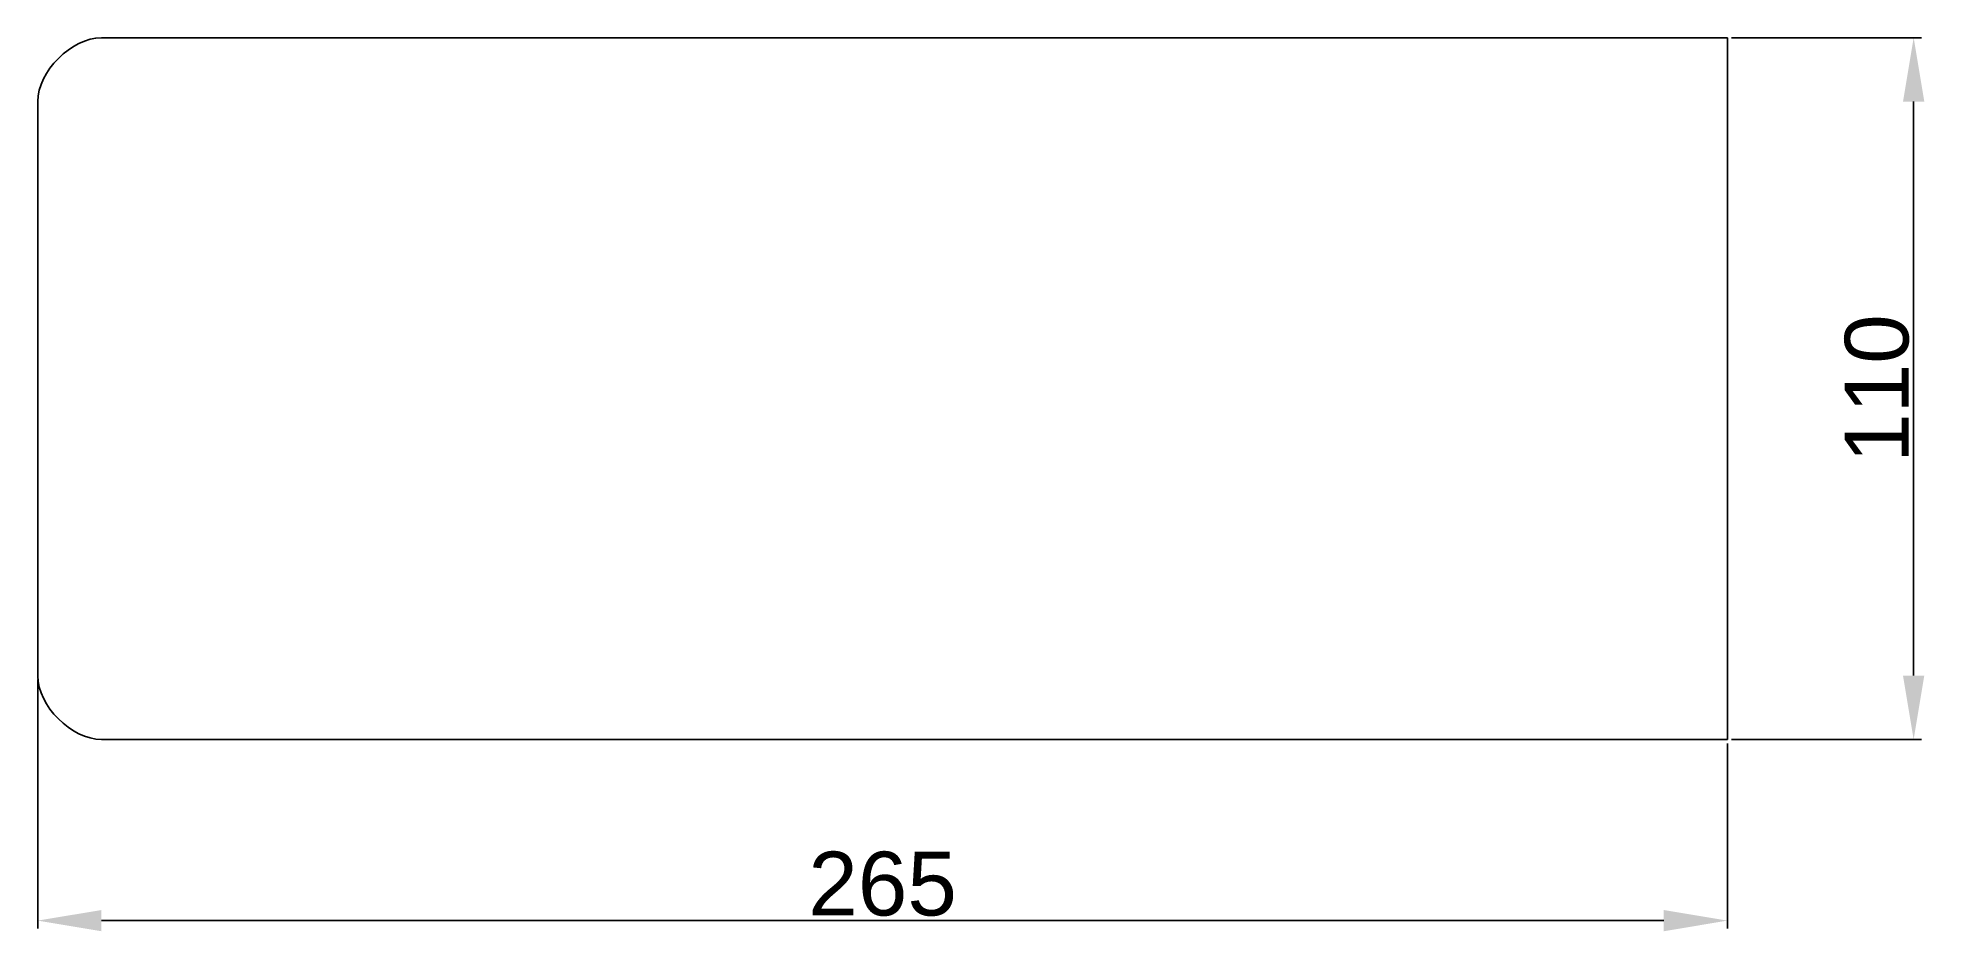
# Model space of a CAD drawing. Header units: millimetres. Extents: x 2941 to 3237, y 1750 to 1890.
import ezdxf

# ---------------------------------------------------------------- set-up
doc = ezdxf.new("R2010")
doc.units = ezdxf.units.MM
doc.styles.get("Standard").update_dxf_attribs({"font": 'arial.ttf'})
doc.dimstyles.new('ISO-25', dxfattribs={"dimtxt": 2.5, "dimasz": 2.5, "dimexe": 1.25, "dimexo": 0.625, "dimtad": 1, "dimtxsty": 'Standard', "dimcen": 2.5, "dimadec": 0, "dimazin": 0, "dimtfac": 1, "dimtmove": 0, "dimatfit": 3, "dimfxl": 1, "dimarcsym": 0})

# ---------------------------------------------------------------- blocks, each defined once
blk = doc.blocks.new('*D2')
at = {"color": 0, "lineweight": -2, "transparency": 16777216}
for p, q in [((3206.33, 1890.29), (3236.16, 1890.29)), ((3234.91, 1880.29), (3234.91, 1790.29)), ((3206.33, 1780.29), (3236.16, 1780.29))]:
    blk.add_line(p, q, dxfattribs=at)
at = {"color": 0, "transparency": 16777216}
for points in [[(3233.24, 1880.29), (3236.58, 1880.29), (3234.91, 1890.29)], [(3233.24, 1790.29), (3236.58, 1790.29), (3234.91, 1780.29)]]:
    blk.add_solid(points, dxfattribs=at)
at = {"layer": 'Defpoints', "color": 0, "transparency": 16777216}
for p in [(3205.71, 1890.29), (3205.71, 1780.29), (3234.91, 1780.29)]:
    blk.add_point(p, dxfattribs=at)
at = {"color": 0, "transparency": 16777216, "insert": (3229.18, 1835.29), "char_height": 2.5, "attachment_point": 5, "rotation": 90}
blk.add_mtext('{\\H4x;110}', dxfattribs=at)
blk = doc.blocks.new('*D3')
at = {"color": 0, "lineweight": -2, "transparency": 16777216}
for p, q in [((2940.71, 1789.66), (2940.71, 1750.64)), ((3205.71, 1779.66), (3205.71, 1750.64)), ((3195.71, 1751.89), (2950.71, 1751.89))]:
    blk.add_line(p, q, dxfattribs=at)
at = {"color": 0, "transparency": 16777216}
for points in [[(2950.71, 1753.55), (2950.71, 1750.22), (2940.71, 1751.89)], [(3195.71, 1753.55), (3195.71, 1750.22), (3205.71, 1751.89)]]:
    blk.add_solid(points, dxfattribs=at)
at = {"layer": 'Defpoints', "color": 0, "transparency": 16777216}
for p in [(2940.71, 1790.29), (3205.71, 1780.29), (2940.71, 1751.89)]:
    blk.add_point(p, dxfattribs=at)
at = {"color": 0, "transparency": 16777216, "insert": (3073.21, 1757.62), "char_height": 2.5, "attachment_point": 5}
blk.add_mtext('{\\H4x;265}', dxfattribs=at)

msp = doc.modelspace()

# ---------------------------------------------------------------- linework, layer by layer
for p, q in [((2950.71, 1890.286), (3205.71, 1890.286)), ((3205.71, 1890.286), (3205.71, 1780.286)), ((2940.71, 1790.286), (2940.71, 1880.286)), ((2950.71, 1780.286), (3205.71, 1780.286))]:
    msp.add_line(p, q)
for points in [[(2950.71, 1890.286), (2945.995, 1890.286), (2940.71, 1885), (2940.71, 1880.286)], [(2940.71, 1790.286), (2940.71, 1785.572), (2945.995, 1780.286), (2950.71, 1780.286)]]:
    msp.add_open_spline(points, degree=3)

# ---------------------------------------------------------------- dimensions: what is measured, and where the dimension line sits
at = {"color": 5}
dim = msp.add_linear_dim(base=(3234.909, 1780.286), p1=(3205.71, 1890.286), p2=(3205.71, 1780.286), angle=90, text='{\\H4x;<>}', dimstyle='ISO-25', override={"dimasz": 10}, dxfattribs=at)
dim.commit()
dim.dimension.update_dxf_attribs({"geometry": '*D2', "text_midpoint": (3229.178, 1835.286)})
dim = msp.add_linear_dim(base=(2940.71, 1751.888), p1=(3205.71, 1780.286), p2=(2940.71, 1790.286), text='{\\H4x;<>}', dimstyle='ISO-25', override={"dimasz": 10}, dxfattribs=at)
dim.commit()
dim.dimension.update_dxf_attribs({"geometry": '*D3', "text_midpoint": (3073.21, 1757.619)})

doc.saveas('drawing.dxf')
